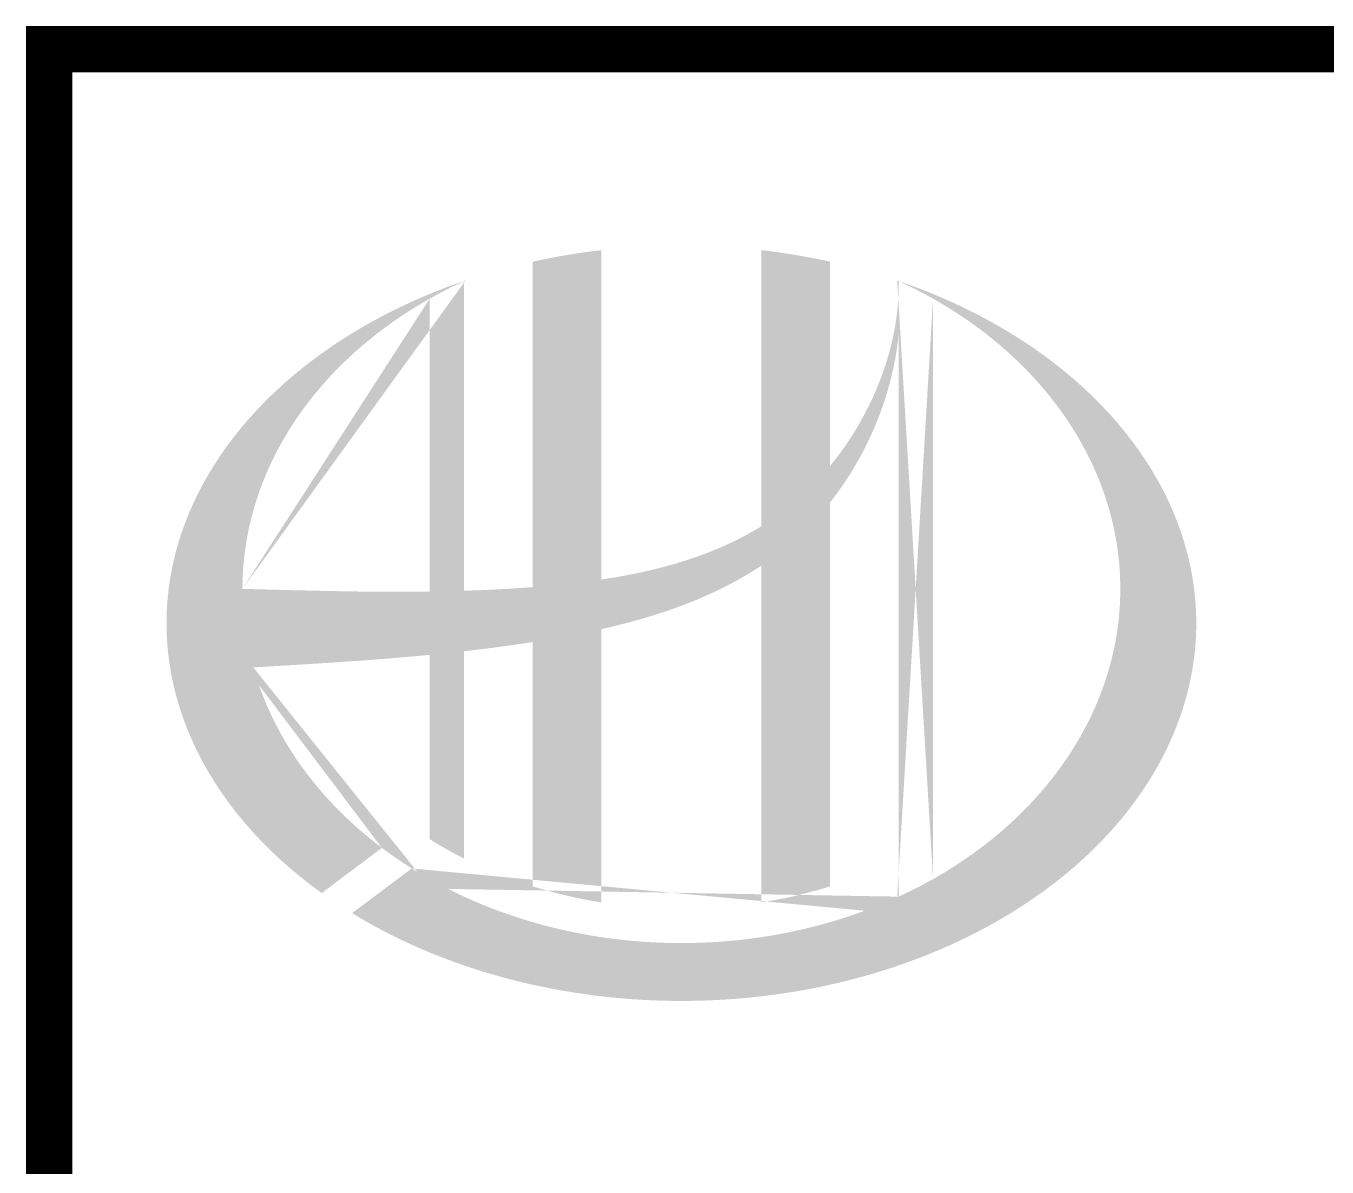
# Model space of a CAD drawing. Extents: x 4832557 to 10196674, y -611561 to -321783.
# Drawn here: x 4897622 to 4899593, y -417430 to -415702 of the extents above; entities that cross this region are included whole.
import ezdxf

# ---------------------------------------------------------------- set-up
doc = ezdxf.new("R2010")
doc.units = 0
doc.header["$LTSCALE"] = 1000
doc.header["$MEASUREMENT"] = 0
doc.layers.get('0').update_dxf_attribs({"linetype": 'CONTINUOUS'})

msp = doc.modelspace()

# ---------------------------------------------------------------- hatches: boundary and pattern name
h = msp.add_hatch(color=256)
edge = h.paths.add_edge_path()
edge.add_spline(control_points=[(4898493.6, -416615.7), (4898499.7, -416614.3), (4898505.8, -416612.9), (4898554.9, -416601), (4898597.5, -416588), (4898672.4, -416556.9), (4898705.4, -416539.9), (4898736.2, -416519.3)], knot_values=[61.629012, 61.629012, 61.629012, 61.629012, 63.330431, 63.330431, 75.353634, 75.353634, 85.398649, 85.398649, 85.398649, 85.398649], degree=3, periodic=0)
edge.add_line((4898736.2, -416519.3), (4898736.2, -417029.5))
edge.add_spline(control_points=[(4898736.2, -417029.5), (4898753.4, -417026.8), (4898770.4, -417023.5), (4898805.2, -417015.4), (4898822.9, -417010.6), (4898840.2, -417005.1)], knot_values=[4.908456, 4.908456, 4.908456, 4.908456, 4.992821, 4.992821, 5.083034, 5.083034, 5.083034, 5.083034], degree=3, periodic=0)
edge.add_line((4898840.2, -417005.1), (4898840.2, -416423.7))
edge.add_spline(control_points=[(4898840.2, -416423.7), (4898848.9, -416412.7), (4898857.1, -416401.4), (4898883.2, -416361.7), (4898898.8, -416331.8), (4898928.1, -416259), (4898939.3, -416215.2), (4898944, -416169.9), (4898944.1, -416168.6), (4898944.2, -416167.3)], knot_values=[97.991744, 97.991744, 97.991744, 97.991744, 101.64219, 101.64219, 110.337975, 110.337975, 121.934322, 121.934322, 122.270691, 122.270691, 122.270691, 122.270691], degree=3, periodic=0)
edge.add_line((4898944.2, -416167.3), (4898944.2, -416096.9))
edge.add_spline(control_points=[(4898944.2, -416096.9), (4898944.2, -416104.6), (4898943.8, -416112.2), (4898943.2, -416119.9)], knot_values=[126.194075, 126.194075, 126.194075, 126.194075, 128.396762, 128.396762, 128.396762, 128.396762], degree=3, periodic=0)
edge.add_spline(control_points=[(4898943.2, -416119.9), (4898942.8, -416126.1), (4898942.1, -416132.3), (4898941.4, -416138.6)], knot_values=[124.417049, 124.417049, 124.417049, 124.417049, 126.194075, 126.194075, 126.194075, 126.194075], degree=3, periodic=0)
edge.add_spline(control_points=[(4898941.4, -416138.6), (4898940.2, -416147.7), (4898938.8, -416156.8), (4898937, -416165.9)], knot_values=[121.80529, 121.80529, 121.80529, 121.80529, 124.417049, 124.417049, 124.417049, 124.417049], degree=3, periodic=0)
edge.add_spline(control_points=[(4898937, -416165.9), (4898934.6, -416178.1), (4898931.6, -416190.2), (4898928.2, -416202.2)], knot_values=[118.31574, 118.31574, 118.31574, 118.31574, 121.80529, 121.80529, 121.80529, 121.80529], degree=3, periodic=0)
edge.add_spline(control_points=[(4898928.2, -416202.2), (4898924.7, -416214.3), (4898920.6, -416226.3), (4898916.1, -416238.2)], knot_values=[114.795988, 114.795988, 114.795988, 114.795988, 118.31574, 118.31574, 118.31574, 118.31574], degree=3, periodic=0)
edge.add_spline(control_points=[(4898916.1, -416238.2), (4898911.6, -416249.9), (4898906.6, -416261.4), (4898901.2, -416272.8)], knot_values=[111.329641, 111.329641, 111.329641, 111.329641, 114.795988, 114.795988, 114.795988, 114.795988], degree=3, periodic=0)
edge.add_spline(control_points=[(4898901.2, -416272.8), (4898895.6, -416284.3), (4898889.6, -416295.7), (4898883.2, -416306.7)], knot_values=[107.79529, 107.79529, 107.79529, 107.79529, 111.329641, 111.329641, 111.329641, 111.329641], degree=3, periodic=0)
edge.add_spline(control_points=[(4898883.2, -416306.7), (4898876.9, -416317.6), (4898870.1, -416328.1), (4898863, -416338.4)], knot_values=[104.343579, 104.343579, 104.343579, 104.343579, 107.79529, 107.79529, 107.79529, 107.79529], degree=3, periodic=0)
edge.add_spline(control_points=[(4898863, -416338.4), (4898855.8, -416348.8), (4898848.2, -416358.8), (4898840.2, -416368.5)], knot_values=[100.8507, 100.8507, 100.8507, 100.8507, 104.343579, 104.343579, 104.343579, 104.343579], degree=3, periodic=0)
edge.add_line((4898840.2, -416368.5), (4898840.2, -416059.2))
edge.add_spline(control_points=[(4898840.2, -416059.2), (4898806.2, -416051.7), (4898771.4, -416045.8), (4898736.2, -416041.7)], knot_values=[4.423999, 4.423999, 4.423999, 4.423999, 4.558741, 4.558741, 4.558741, 4.558741], degree=3, periodic=0)
edge.add_line((4898736.2, -416041.7), (4898736.2, -416459.8))
edge.add_spline(control_points=[(4898736.2, -416459.8), (4898664.3, -416504.4), (4898580.1, -416527.6), (4898493.6, -416540.6)], knot_values=[63.246215, 63.246215, 63.246215, 63.246215, 87.689124, 87.689124, 87.689124, 87.689124], degree=3, periodic=0)
edge.add_line((4898493.6, -416540.6), (4898493.6, -416041.7))
edge.add_spline(control_points=[(4898493.6, -416041.7), (4898458.4, -416045.8), (4898423.6, -416051.7), (4898389.6, -416059.2)], knot_values=[4.866038, 4.866038, 4.866038, 4.866038, 5.000777, 5.000777, 5.000777, 5.000777], degree=3, periodic=0)
edge.add_line((4898389.6, -416059.2), (4898389.6, -416552.1))
edge.add_spline(control_points=[(4898389.6, -416552.1), (4898387.9, -416552.2), (4898353, -416554.8), (4898318.3, -416556.6), (4898285.6, -416557.6)], knot_values=[43.657356, 43.657356, 43.657356, 43.657356, 44.134253, 53.497092, 53.497092, 53.497092, 53.497092], degree=3, periodic=0)
edge.add_line((4898285.6, -416557.6), (4898285.6, -416088.5))
edge.add_spline(control_points=[(4898285.6, -416088.5), (4898268.5, -416094.3), (4898251.8, -416100.6), (4898235.4, -416107.4)], knot_values=[5.14157, 5.14157, 5.14157, 5.14157, 5.212921, 5.212921, 5.212921, 5.212921], degree=3, periodic=0)
edge.add_spline(control_points=[(4898235.4, -416107.4), (4898228.5, -416110.2), (4898221.6, -416113.1), (4898189.4, -416127.3), (4898164.9, -416139.5), (4898141.4, -416152.7)], knot_values=[5.212921, 5.212921, 5.212921, 5.212921, 5.24296, 5.24296, 5.355623, 5.355623, 5.355623, 5.355623], degree=3, periodic=0)
edge.add_spline(control_points=[(4898141.4, -416152.7), (4898126.5, -416161.1), (4898112, -416169.8), (4898098.1, -416178.9)], knot_values=[5.355623, 5.355623, 5.355623, 5.355623, 5.426974, 5.426974, 5.426974, 5.426974], degree=3, periodic=0)
edge.add_spline(control_points=[(4898098.1, -416178.9), (4898090.6, -416183.8), (4898083.4, -416188.7), (4898069.9, -416198.2), (4898063.6, -416202.7), (4898057.5, -416207.3)], knot_values=[5.426974, 5.426974, 5.426974, 5.426974, 5.464765, 5.464765, 5.498325, 5.498325, 5.498325, 5.498325], degree=3, periodic=0)
edge.add_spline(control_points=[(4898057.5, -416207.3), (4898031.4, -416226.9), (4898007.3, -416247.7), (4897985.5, -416269.7)], knot_values=[5.498325, 5.498325, 5.498325, 5.498325, 5.641027, 5.641027, 5.641027, 5.641027], degree=3, periodic=0)
edge.add_spline(control_points=[(4897985.5, -416269.7), (4897978.5, -416276.7), (4897971.7, -416283.8), (4897951.3, -416306.4), (4897938.4, -416322.2), (4897926.6, -416338.4)], knot_values=[5.641027, 5.641027, 5.641027, 5.641027, 5.686569, 5.686569, 5.783729, 5.783729, 5.783729, 5.783729], degree=3, periodic=0)
edge.add_spline(control_points=[(4897926.6, -416338.4), (4897911.5, -416359.2), (4897898.2, -416380.6), (4897885.1, -416405.6), (4897883.4, -416408.7), (4897881.9, -416411.9)], knot_values=[5.783729, 5.783729, 5.783729, 5.783729, 5.908374, 5.908374, 5.92643, 5.92643, 5.92643, 5.92643], degree=3, periodic=0)
edge.add_spline(control_points=[(4897881.9, -416411.9), (4897869.4, -416437), (4897859.4, -416462.7), (4897851.8, -416488.6)], knot_values=[5.92643, 5.92643, 5.92643, 5.92643, 6.069132, 6.069132, 6.069132, 6.069132], degree=3, periodic=0)
edge.add_spline(control_points=[(4897851.8, -416488.6), (4897848.6, -416499.7), (4897845.9, -416510.9), (4897840.5, -416537), (4897838.2, -416552.1), (4897836.8, -416567.1)], knot_values=[6.069132, 6.069132, 6.069132, 6.069132, 6.130179, 6.130179, 6.211834, 6.211834, 6.211834, 6.211834], degree=3, periodic=0)
edge.add_spline(control_points=[(4897836.8, -416567.1), (4897835.5, -416580.3), (4897834.9, -416593.5), (4897834.9, -416606.7)], knot_values=[6.211834, 6.211834, 6.211834, 6.211834, 6.283185, 6.283185, 6.283185, 6.283185], degree=3, periodic=0)
edge.add_spline(control_points=[(4897834.9, -416606.7), (4897834.9, -416616), (4897835.2, -416625.4), (4897835.9, -416634.7)], knot_values=[6.283185, 6.283185, 6.283185, 6.283185, 6.333655, 6.333655, 6.333655, 6.333655], degree=3, periodic=0)
edge.add_spline(control_points=[(4897835.9, -416634.7), (4897837.1, -416653.3), (4897839.6, -416671.9), (4897843.4, -416690.5)], knot_values=[6.333655, 6.333655, 6.333655, 6.333655, 6.434594, 6.434594, 6.434594, 6.434594], degree=3, periodic=0)
edge.add_spline(control_points=[(4897843.4, -416690.5), (4897843.6, -416691.7), (4897843.9, -416692.9), (4897847.8, -416711.4), (4897852.6, -416728.6), (4897858.4, -416745.6)], knot_values=[6.434594, 6.434594, 6.434594, 6.434594, 6.441278, 6.441278, 6.535532, 6.535532, 6.535532, 6.535532], degree=3, periodic=0)
edge.add_spline(control_points=[(4897858.4, -416745.6), (4897864.7, -416763.8), (4897872.2, -416781.9), (4897881, -416799.7)], knot_values=[6.535532, 6.535532, 6.535532, 6.535532, 6.636471, 6.636471, 6.636471, 6.636471], degree=3, periodic=0)
edge.add_spline(control_points=[(4897881, -416799.7), (4897883.2, -416804.1), (4897885.4, -416808.6), (4897894.8, -416826.2), (4897902.5, -416839.3), (4897910.9, -416852.1)], knot_values=[6.636471, 6.636471, 6.636471, 6.636471, 6.661894, 6.661894, 6.73741, 6.73741, 6.73741, 6.73741], degree=3, periodic=0)
edge.add_spline(control_points=[(4897910.9, -416852.1), (4897922, -416869.3), (4897934.4, -416886.1), (4897947.9, -416902.5)], knot_values=[6.73741, 6.73741, 6.73741, 6.73741, 6.838349, 6.838349, 6.838349, 6.838349], degree=3, periodic=0)
edge.add_spline(control_points=[(4897947.9, -416902.5), (4897953.9, -416909.6), (4897960, -416916.7), (4897974.5, -416932.6), (4897983.1, -416941.5), (4897991.9, -416950.1)], knot_values=[6.838349, 6.838349, 6.838349, 6.838349, 6.88251, 6.88251, 6.939288, 6.939288, 6.939288, 6.939288], degree=3, periodic=0)
edge.add_spline(control_points=[(4897991.9, -416950.1), (4898007.7, -416965.5), (4898024.6, -416980.3), (4898042.5, -416994.5)], knot_values=[6.939288, 6.939288, 6.939288, 6.939288, 7.040227, 7.040227, 7.040227, 7.040227], degree=3, periodic=0)
edge.add_spline(control_points=[(4898042.5, -416994.5), (4898051.4, -417001.6), (4898060.6, -417008.6), (4898070.1, -417015.3)], knot_values=[7.040227, 7.040227, 7.040227, 7.040227, 7.090696, 7.090696, 7.090696, 7.090696], degree=3, periodic=0)
edge.add_line((4898070.1, -417015.3), (4898161.2, -416947))
edge.add_ellipse((4898614.9, -416554.7), major_axis=(665, 0), ratio=0.806676, start_angle=192.819, end_angle=226.9853, ccw=False)
edge.add_spline(control_points=[(4897966.4, -416673.7), (4897990.5, -416672.2), (4898014.6, -416670.8), (4898103.2, -416665.3), (4898168.1, -416661), (4898233.6, -416654.6)], knot_values=[11.398263, 11.398263, 11.398263, 11.398263, 18.40729, 18.40729, 37.18094, 37.18094, 37.18094, 37.18094], degree=3, periodic=0)
edge.add_line((4898233.6, -416654.6), (4898233.6, -416933.7))
edge.add_spline(control_points=[(4898233.6, -416933.7), (4898237.1, -416935.9), (4898240.7, -416938.1), (4898257.7, -416948.3), (4898271.4, -416955.9), (4898285.6, -416963.1)], knot_values=[4.049945, 4.049945, 4.049945, 4.049945, 4.072021, 4.072021, 4.153257, 4.153257, 4.153257, 4.153257], degree=3, periodic=0)
edge.add_line((4898285.6, -416963.1), (4898285.6, -416649.2))
edge.add_spline(control_points=[(4898285.6, -416649.2), (4898317.8, -416645.5), (4898350.1, -416641.3), (4898385, -416635.9), (4898387.3, -416635.5), (4898389.6, -416635.2)], knot_values=[42.135009, 42.135009, 42.135009, 42.135009, 51.307228, 51.307228, 51.948574, 51.948574, 51.948574, 51.948574], degree=3, periodic=0)
edge.add_line((4898389.6, -416635.2), (4898389.6, -417005.1))
edge.add_spline(control_points=[(4898389.6, -417005.1), (4898423.2, -417015.7), (4898458.1, -417023.9), (4898493.6, -417029.5)], knot_values=[4.34174, 4.34174, 4.34174, 4.34174, 4.516316, 4.516316, 4.516316, 4.516316], degree=3, periodic=0)
edge.add_line((4898493.6, -417029.5), (4898493.6, -416615.7))
edge = h.paths.add_edge_path(flags=16)
edge.add_ellipse((4898614.9, -416554.7), major_axis=(665, 0), ratio=0.806676, start_angle=124.9875, end_angle=179.999, ccw=False)
edge.add_line((4898233.6, -416115.2), (4898233.6, -416558.8))
edge.add_spline(control_points=[(4898233.6, -416558.8), (4898138.2, -416560.1), (4898044.3, -416557.1), (4897949.9, -416554.7)], knot_values=[11.27373, 11.27373, 11.27373, 11.27373, 38.687513, 38.687513, 38.687513, 38.687513], degree=3, periodic=0)
edge = h.paths.add_edge_path()
edge.add_spline(control_points=[(4898116.1, -417045.8), (4898147.1, -417064.8), (4898180.3, -417082.1), (4898264.9, -417119.3), (4898318.2, -417137.2), (4898428.9, -417163.7), (4898486.4, -417172.5), (4898602.5, -417180.2), (4898661.2, -417179.3), (4898776.7, -417167.8), (4898833.6, -417157.3), (4898942.6, -417127.2), (4898994.8, -417107.7), (4899091.7, -417060.8), (4899136.4, -417033.5), (4899216.4, -416972.5), (4899251.6, -416939), (4899310.9, -416867.5), (4899335, -416829.6), (4899371.4, -416751.5), (4899383.7, -416711.3), (4899396.3, -416630.1), (4899396.5, -416589.1), (4899385.1, -416507.6), (4899373.3, -416467.1), (4899337.7, -416388.4), (4899313.9, -416350.2), (4899255, -416278), (4899220, -416244), (4899140.2, -416182.4), (4899095.4, -416154.7), (4899014.3, -416114.9), (4898979.9, -416100.7), (4898944.2, -416088.5)], knot_values=[0.886421, 0.886421, 0.886421, 0.886421, 1.040557, 1.040557, 1.261172, 1.261172, 1.481788, 1.481788, 1.702404, 1.702404, 1.92302, 1.92302, 2.143636, 2.143636, 2.364252, 2.364252, 2.584868, 2.584868, 2.805484, 2.805484, 3.026099, 3.026099, 3.246715, 3.246715, 3.46852, 3.46852, 3.690325, 3.690325, 3.91213, 3.91213, 4.133935, 4.133935, 4.283209, 4.283209, 4.283209, 4.283209], degree=3, periodic=0)
edge.add_line((4898944.2, -416088.5), (4898944.2, -416088.5))
edge.add_spline(control_points=[(4898944.2, -416088.6), (4898944.3, -416091.4), (4898944.3, -416094.1), (4898944.2, -416096.9)], knot_values=[128.396762, 128.396762, 128.396762, 128.396762, 129.192193, 129.192193, 129.192193, 129.192193], degree=3, periodic=0)
edge.add_line((4898944.2, -416096.9), (4898944.2, -417020.8))
edge.add_ellipse((4898614.9, -416554.7), major_axis=(665, 0), ratio=0.806676, start_angle=232.1054, end_angle=299.6833, ccw=False)
edge.add_line((4898206.4, -416978.1), (4898116.1, -417045.8))
edge = h.paths.add_edge_path(flags=16)
edge.add_ellipse((4898614.9, -416554.7), major_axis=(665, 0), ratio=0.806676, start_angle=304.9875, end_angle=415.0121, ccw=False)
edge.add_line((4898996.2, -416994.2), (4898996.2, -416115.2))
h = msp.add_hatch(color=256)
edge = h.paths.add_edge_path()
edge.add_spline(control_points=[(4898493.6, -416615.7), (4898499.7, -416614.3), (4898505.8, -416612.9), (4898554.9, -416601), (4898597.5, -416588), (4898672.4, -416556.9), (4898705.4, -416539.9), (4898736.2, -416519.3)], knot_values=[61.629012, 61.629012, 61.629012, 61.629012, 63.330431, 63.330431, 75.353634, 75.353634, 85.398649, 85.398649, 85.398649, 85.398649], degree=3, periodic=0)
edge.add_line((4898736.2, -416519.3), (4898736.2, -417029.5))
edge.add_spline(control_points=[(4898736.2, -417029.5), (4898753.4, -417026.8), (4898770.4, -417023.5), (4898805.2, -417015.4), (4898822.9, -417010.6), (4898840.2, -417005.1)], knot_values=[4.908456, 4.908456, 4.908456, 4.908456, 4.992821, 4.992821, 5.083034, 5.083034, 5.083034, 5.083034], degree=3, periodic=0)
edge.add_line((4898840.2, -417005.1), (4898840.2, -416423.7))
edge.add_spline(control_points=[(4898840.2, -416423.7), (4898848.9, -416412.7), (4898857.1, -416401.4), (4898883.2, -416361.7), (4898898.8, -416331.8), (4898928.1, -416259), (4898939.3, -416215.2), (4898944, -416169.9), (4898944.1, -416168.6), (4898944.2, -416167.3)], knot_values=[97.991744, 97.991744, 97.991744, 97.991744, 101.64219, 101.64219, 110.337975, 110.337975, 121.934322, 121.934322, 122.270691, 122.270691, 122.270691, 122.270691], degree=3, periodic=0)
edge.add_line((4898944.2, -416167.3), (4898944.2, -416096.9))
edge.add_spline(control_points=[(4898944.2, -416096.9), (4898944.2, -416104.6), (4898943.8, -416112.2), (4898943.2, -416119.9)], knot_values=[126.194075, 126.194075, 126.194075, 126.194075, 128.396762, 128.396762, 128.396762, 128.396762], degree=3, periodic=0)
edge.add_spline(control_points=[(4898943.2, -416119.9), (4898942.8, -416126.1), (4898942.1, -416132.3), (4898941.4, -416138.6)], knot_values=[124.417049, 124.417049, 124.417049, 124.417049, 126.194075, 126.194075, 126.194075, 126.194075], degree=3, periodic=0)
edge.add_spline(control_points=[(4898941.4, -416138.6), (4898940.2, -416147.7), (4898938.8, -416156.8), (4898937, -416165.9)], knot_values=[121.80529, 121.80529, 121.80529, 121.80529, 124.417049, 124.417049, 124.417049, 124.417049], degree=3, periodic=0)
edge.add_spline(control_points=[(4898937, -416165.9), (4898934.6, -416178.1), (4898931.6, -416190.2), (4898928.2, -416202.2)], knot_values=[118.31574, 118.31574, 118.31574, 118.31574, 121.80529, 121.80529, 121.80529, 121.80529], degree=3, periodic=0)
edge.add_spline(control_points=[(4898928.2, -416202.2), (4898924.7, -416214.3), (4898920.6, -416226.3), (4898916.1, -416238.2)], knot_values=[114.795988, 114.795988, 114.795988, 114.795988, 118.31574, 118.31574, 118.31574, 118.31574], degree=3, periodic=0)
edge.add_spline(control_points=[(4898916.1, -416238.2), (4898911.6, -416249.9), (4898906.6, -416261.4), (4898901.2, -416272.8)], knot_values=[111.329641, 111.329641, 111.329641, 111.329641, 114.795988, 114.795988, 114.795988, 114.795988], degree=3, periodic=0)
edge.add_spline(control_points=[(4898901.2, -416272.8), (4898895.6, -416284.3), (4898889.6, -416295.7), (4898883.2, -416306.7)], knot_values=[107.79529, 107.79529, 107.79529, 107.79529, 111.329641, 111.329641, 111.329641, 111.329641], degree=3, periodic=0)
edge.add_spline(control_points=[(4898883.2, -416306.7), (4898876.9, -416317.6), (4898870.1, -416328.1), (4898863, -416338.4)], knot_values=[104.343579, 104.343579, 104.343579, 104.343579, 107.79529, 107.79529, 107.79529, 107.79529], degree=3, periodic=0)
edge.add_spline(control_points=[(4898863, -416338.4), (4898855.8, -416348.8), (4898848.2, -416358.8), (4898840.2, -416368.5)], knot_values=[100.8507, 100.8507, 100.8507, 100.8507, 104.343579, 104.343579, 104.343579, 104.343579], degree=3, periodic=0)
edge.add_line((4898840.2, -416368.5), (4898840.2, -416059.2))
edge.add_spline(control_points=[(4898840.2, -416059.2), (4898806.2, -416051.7), (4898771.4, -416045.8), (4898736.2, -416041.7)], knot_values=[4.423999, 4.423999, 4.423999, 4.423999, 4.558741, 4.558741, 4.558741, 4.558741], degree=3, periodic=0)
edge.add_line((4898736.2, -416041.7), (4898736.2, -416459.8))
edge.add_spline(control_points=[(4898736.2, -416459.8), (4898664.3, -416504.4), (4898580.1, -416527.6), (4898493.6, -416540.6)], knot_values=[63.246215, 63.246215, 63.246215, 63.246215, 87.689124, 87.689124, 87.689124, 87.689124], degree=3, periodic=0)
edge.add_line((4898493.6, -416540.6), (4898493.6, -416041.7))
edge.add_spline(control_points=[(4898493.6, -416041.7), (4898458.4, -416045.8), (4898423.6, -416051.7), (4898389.6, -416059.2)], knot_values=[4.866038, 4.866038, 4.866038, 4.866038, 5.000777, 5.000777, 5.000777, 5.000777], degree=3, periodic=0)
edge.add_line((4898389.6, -416059.2), (4898389.6, -416552.1))
edge.add_spline(control_points=[(4898389.6, -416552.1), (4898387.9, -416552.2), (4898353, -416554.8), (4898318.3, -416556.6), (4898285.6, -416557.6)], knot_values=[43.657356, 43.657356, 43.657356, 43.657356, 44.134253, 53.497092, 53.497092, 53.497092, 53.497092], degree=3, periodic=0)
edge.add_line((4898285.6, -416557.6), (4898285.6, -416088.5))
edge.add_spline(control_points=[(4898285.6, -416088.5), (4898268.5, -416094.3), (4898251.8, -416100.6), (4898235.4, -416107.4)], knot_values=[5.14157, 5.14157, 5.14157, 5.14157, 5.212921, 5.212921, 5.212921, 5.212921], degree=3, periodic=0)
edge.add_spline(control_points=[(4898235.4, -416107.4), (4898228.5, -416110.2), (4898221.6, -416113.1), (4898189.4, -416127.3), (4898164.9, -416139.5), (4898141.4, -416152.7)], knot_values=[5.212921, 5.212921, 5.212921, 5.212921, 5.24296, 5.24296, 5.355623, 5.355623, 5.355623, 5.355623], degree=3, periodic=0)
edge.add_spline(control_points=[(4898141.4, -416152.7), (4898126.5, -416161.1), (4898112, -416169.8), (4898098.1, -416178.9)], knot_values=[5.355623, 5.355623, 5.355623, 5.355623, 5.426974, 5.426974, 5.426974, 5.426974], degree=3, periodic=0)
edge.add_spline(control_points=[(4898098.1, -416178.9), (4898090.6, -416183.8), (4898083.4, -416188.7), (4898069.9, -416198.2), (4898063.6, -416202.7), (4898057.5, -416207.3)], knot_values=[5.426974, 5.426974, 5.426974, 5.426974, 5.464765, 5.464765, 5.498325, 5.498325, 5.498325, 5.498325], degree=3, periodic=0)
edge.add_spline(control_points=[(4898057.5, -416207.3), (4898031.4, -416226.9), (4898007.3, -416247.7), (4897985.5, -416269.7)], knot_values=[5.498325, 5.498325, 5.498325, 5.498325, 5.641027, 5.641027, 5.641027, 5.641027], degree=3, periodic=0)
edge.add_spline(control_points=[(4897985.5, -416269.7), (4897978.5, -416276.7), (4897971.7, -416283.8), (4897951.3, -416306.4), (4897938.4, -416322.2), (4897926.6, -416338.4)], knot_values=[5.641027, 5.641027, 5.641027, 5.641027, 5.686569, 5.686569, 5.783729, 5.783729, 5.783729, 5.783729], degree=3, periodic=0)
edge.add_spline(control_points=[(4897926.6, -416338.4), (4897911.5, -416359.2), (4897898.2, -416380.6), (4897885.1, -416405.6), (4897883.4, -416408.7), (4897881.9, -416411.9)], knot_values=[5.783729, 5.783729, 5.783729, 5.783729, 5.908374, 5.908374, 5.92643, 5.92643, 5.92643, 5.92643], degree=3, periodic=0)
edge.add_spline(control_points=[(4897881.9, -416411.9), (4897869.4, -416437), (4897859.4, -416462.7), (4897851.8, -416488.6)], knot_values=[5.92643, 5.92643, 5.92643, 5.92643, 6.069132, 6.069132, 6.069132, 6.069132], degree=3, periodic=0)
edge.add_spline(control_points=[(4897851.8, -416488.6), (4897848.6, -416499.7), (4897845.9, -416510.9), (4897840.5, -416537), (4897838.2, -416552.1), (4897836.8, -416567.1)], knot_values=[6.069132, 6.069132, 6.069132, 6.069132, 6.130179, 6.130179, 6.211834, 6.211834, 6.211834, 6.211834], degree=3, periodic=0)
edge.add_spline(control_points=[(4897836.8, -416567.1), (4897835.5, -416580.3), (4897834.9, -416593.5), (4897834.9, -416606.7)], knot_values=[6.211834, 6.211834, 6.211834, 6.211834, 6.283185, 6.283185, 6.283185, 6.283185], degree=3, periodic=0)
edge.add_spline(control_points=[(4897834.9, -416606.7), (4897834.9, -416616), (4897835.2, -416625.4), (4897835.9, -416634.7)], knot_values=[6.283185, 6.283185, 6.283185, 6.283185, 6.333655, 6.333655, 6.333655, 6.333655], degree=3, periodic=0)
edge.add_spline(control_points=[(4897835.9, -416634.7), (4897837.1, -416653.3), (4897839.6, -416671.9), (4897843.4, -416690.5)], knot_values=[6.333655, 6.333655, 6.333655, 6.333655, 6.434594, 6.434594, 6.434594, 6.434594], degree=3, periodic=0)
edge.add_spline(control_points=[(4897843.4, -416690.5), (4897843.6, -416691.7), (4897843.9, -416692.9), (4897847.8, -416711.4), (4897852.6, -416728.6), (4897858.4, -416745.6)], knot_values=[6.434594, 6.434594, 6.434594, 6.434594, 6.441278, 6.441278, 6.535532, 6.535532, 6.535532, 6.535532], degree=3, periodic=0)
edge.add_spline(control_points=[(4897858.4, -416745.6), (4897864.7, -416763.8), (4897872.2, -416781.9), (4897881, -416799.7)], knot_values=[6.535532, 6.535532, 6.535532, 6.535532, 6.636471, 6.636471, 6.636471, 6.636471], degree=3, periodic=0)
edge.add_spline(control_points=[(4897881, -416799.7), (4897883.2, -416804.1), (4897885.4, -416808.6), (4897894.8, -416826.2), (4897902.5, -416839.3), (4897910.9, -416852.1)], knot_values=[6.636471, 6.636471, 6.636471, 6.636471, 6.661894, 6.661894, 6.73741, 6.73741, 6.73741, 6.73741], degree=3, periodic=0)
edge.add_spline(control_points=[(4897910.9, -416852.1), (4897922, -416869.3), (4897934.4, -416886.1), (4897947.9, -416902.5)], knot_values=[6.73741, 6.73741, 6.73741, 6.73741, 6.838349, 6.838349, 6.838349, 6.838349], degree=3, periodic=0)
edge.add_spline(control_points=[(4897947.9, -416902.5), (4897953.9, -416909.6), (4897960, -416916.7), (4897974.5, -416932.6), (4897983.1, -416941.5), (4897991.9, -416950.1)], knot_values=[6.838349, 6.838349, 6.838349, 6.838349, 6.88251, 6.88251, 6.939288, 6.939288, 6.939288, 6.939288], degree=3, periodic=0)
edge.add_spline(control_points=[(4897991.9, -416950.1), (4898007.7, -416965.5), (4898024.6, -416980.3), (4898042.5, -416994.5)], knot_values=[6.939288, 6.939288, 6.939288, 6.939288, 7.040227, 7.040227, 7.040227, 7.040227], degree=3, periodic=0)
edge.add_spline(control_points=[(4898042.5, -416994.5), (4898051.4, -417001.6), (4898060.6, -417008.6), (4898070.1, -417015.3)], knot_values=[7.040227, 7.040227, 7.040227, 7.040227, 7.090696, 7.090696, 7.090696, 7.090696], degree=3, periodic=0)
edge.add_line((4898070.1, -417015.3), (4898161.2, -416947))
edge.add_ellipse((4898614.9, -416554.7), major_axis=(665, 0), ratio=0.806676, start_angle=192.819, end_angle=226.9853, ccw=False)
edge.add_spline(control_points=[(4897966.4, -416673.7), (4897990.5, -416672.2), (4898014.6, -416670.8), (4898103.2, -416665.3), (4898168.1, -416661), (4898233.6, -416654.6)], knot_values=[11.398263, 11.398263, 11.398263, 11.398263, 18.40729, 18.40729, 37.18094, 37.18094, 37.18094, 37.18094], degree=3, periodic=0)
edge.add_line((4898233.6, -416654.6), (4898233.6, -416933.7))
edge.add_spline(control_points=[(4898233.6, -416933.7), (4898237.1, -416935.9), (4898240.7, -416938.1), (4898257.7, -416948.3), (4898271.4, -416955.9), (4898285.6, -416963.1)], knot_values=[4.049945, 4.049945, 4.049945, 4.049945, 4.072021, 4.072021, 4.153257, 4.153257, 4.153257, 4.153257], degree=3, periodic=0)
edge.add_line((4898285.6, -416963.1), (4898285.6, -416649.2))
edge.add_spline(control_points=[(4898285.6, -416649.2), (4898317.8, -416645.5), (4898350.1, -416641.3), (4898385, -416635.9), (4898387.3, -416635.5), (4898389.6, -416635.2)], knot_values=[42.135009, 42.135009, 42.135009, 42.135009, 51.307228, 51.307228, 51.948574, 51.948574, 51.948574, 51.948574], degree=3, periodic=0)
edge.add_line((4898389.6, -416635.2), (4898389.6, -417005.1))
edge.add_spline(control_points=[(4898389.6, -417005.1), (4898423.2, -417015.7), (4898458.1, -417023.9), (4898493.6, -417029.5)], knot_values=[4.34174, 4.34174, 4.34174, 4.34174, 4.516316, 4.516316, 4.516316, 4.516316], degree=3, periodic=0)
edge.add_line((4898493.6, -417029.5), (4898493.6, -416615.7))
edge = h.paths.add_edge_path(flags=16)
edge.add_ellipse((4898614.9, -416554.7), major_axis=(665, 0), ratio=0.806676, start_angle=124.9875, end_angle=179.999, ccw=False)
edge.add_line((4898233.6, -416115.2), (4898233.6, -416558.8))
edge.add_spline(control_points=[(4898233.6, -416558.8), (4898138.2, -416560.1), (4898044.3, -416557.1), (4897949.9, -416554.7)], knot_values=[11.27373, 11.27373, 11.27373, 11.27373, 38.687513, 38.687513, 38.687513, 38.687513], degree=3, periodic=0)
edge = h.paths.add_edge_path()
edge.add_spline(control_points=[(4898116.1, -417045.8), (4898147.1, -417064.8), (4898180.3, -417082.1), (4898264.9, -417119.3), (4898318.2, -417137.2), (4898428.9, -417163.7), (4898486.4, -417172.5), (4898602.5, -417180.2), (4898661.2, -417179.3), (4898776.7, -417167.8), (4898833.6, -417157.3), (4898942.6, -417127.2), (4898994.8, -417107.7), (4899091.7, -417060.8), (4899136.4, -417033.5), (4899216.4, -416972.5), (4899251.6, -416939), (4899310.9, -416867.5), (4899335, -416829.6), (4899371.4, -416751.5), (4899383.7, -416711.3), (4899396.3, -416630.1), (4899396.5, -416589.1), (4899385.1, -416507.6), (4899373.3, -416467.1), (4899337.7, -416388.4), (4899313.9, -416350.2), (4899255, -416278), (4899220, -416244), (4899140.2, -416182.4), (4899095.4, -416154.7), (4899014.3, -416114.9), (4898979.9, -416100.7), (4898944.2, -416088.5)], knot_values=[0.886421, 0.886421, 0.886421, 0.886421, 1.040557, 1.040557, 1.261172, 1.261172, 1.481788, 1.481788, 1.702404, 1.702404, 1.92302, 1.92302, 2.143636, 2.143636, 2.364252, 2.364252, 2.584868, 2.584868, 2.805484, 2.805484, 3.026099, 3.026099, 3.246715, 3.246715, 3.46852, 3.46852, 3.690325, 3.690325, 3.91213, 3.91213, 4.133935, 4.133935, 4.283209, 4.283209, 4.283209, 4.283209], degree=3, periodic=0)
edge.add_line((4898944.2, -416088.5), (4898944.2, -416088.5))
edge.add_spline(control_points=[(4898944.2, -416088.6), (4898944.3, -416091.4), (4898944.3, -416094.1), (4898944.2, -416096.9)], knot_values=[128.396762, 128.396762, 128.396762, 128.396762, 129.192193, 129.192193, 129.192193, 129.192193], degree=3, periodic=0)
edge.add_line((4898944.2, -416096.9), (4898944.2, -417020.8))
edge.add_ellipse((4898614.9, -416554.7), major_axis=(665, 0), ratio=0.806676, start_angle=232.1054, end_angle=299.6833, ccw=False)
edge.add_line((4898206.4, -416978.1), (4898116.1, -417045.8))
edge = h.paths.add_edge_path(flags=16)
edge.add_ellipse((4898614.9, -416554.7), major_axis=(665, 0), ratio=0.806676, start_angle=304.9875, end_angle=415.0121, ccw=False)
edge.add_line((4898996.2, -416994.2), (4898996.2, -416115.2))

# ---------------------------------------------------------------- linework, layer by layer
at = {"const_width": 70}
msp.add_lwpolyline([(4897657.1, -415737.3), (4897657.1, -421737.3)], dxfattribs=at)
msp.add_lwpolyline([(4915657.1, -415737.3, 70, 70, 0), (4897657.1, -415737.3, 70, 70, 0), (4897657.1, -421737.3, 0, 0, 0)], format="xyseb")

doc.saveas('drawing.dxf')
